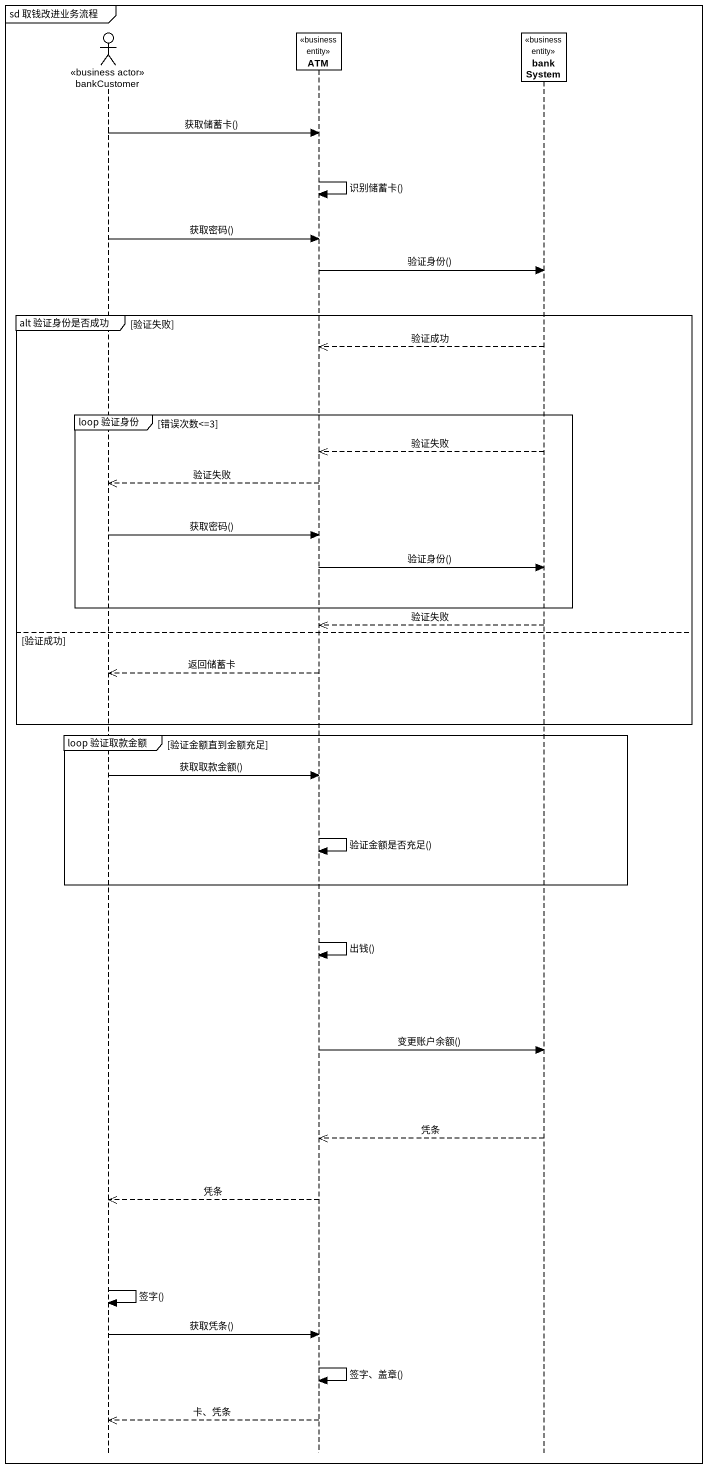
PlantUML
@startuml
mainframe sd 取钱改进业务流程
hide footbox
actor bankCustomer <<business actor>>
participant ATM <<business entity>>
participant bankSystem <<business entity>>

bankCustomer -> ATM : 获取储蓄卡()
ATM -> ATM : 识别储蓄卡()
bankCustomer -> ATM : 获取密码()
ATM -> bankSystem : 验证身份()
group alt 验证身份是否成功 [验证失败]
  bankSystem -->> ATM : 验证成功
  group loop 验证身份 [错误次数<=3]
    bankSystem -->> ATM : 验证失败
    ATM -->> bankCustomer : 验证失败
    bankCustomer -> ATM : 获取密码()
    ATM -> bankSystem : 验证身份()
  end
  bankSystem -->> ATM : 验证失败
else 验证成功
  ATM -->> bankCustomer : 返回储蓄卡
end
group loop 验证取款金额 [验证金额直到金额充足]
  bankCustomer -> ATM : 获取取款金额()
  ATM -> ATM : 验证金额是否充足()
end
ATM -> ATM : 出钱()
ATM -> bankSystem : 变更账户余额()
bankSystem -->> ATM : 凭条
ATM -->> bankCustomer : 凭条
bankCustomer -> bankCustomer : 签字()
bankCustomer -> ATM : 获取凭条()
ATM -> ATM : 签字、盖章()
ATM -->> bankCustomer : 卡、凭条
@enduml
